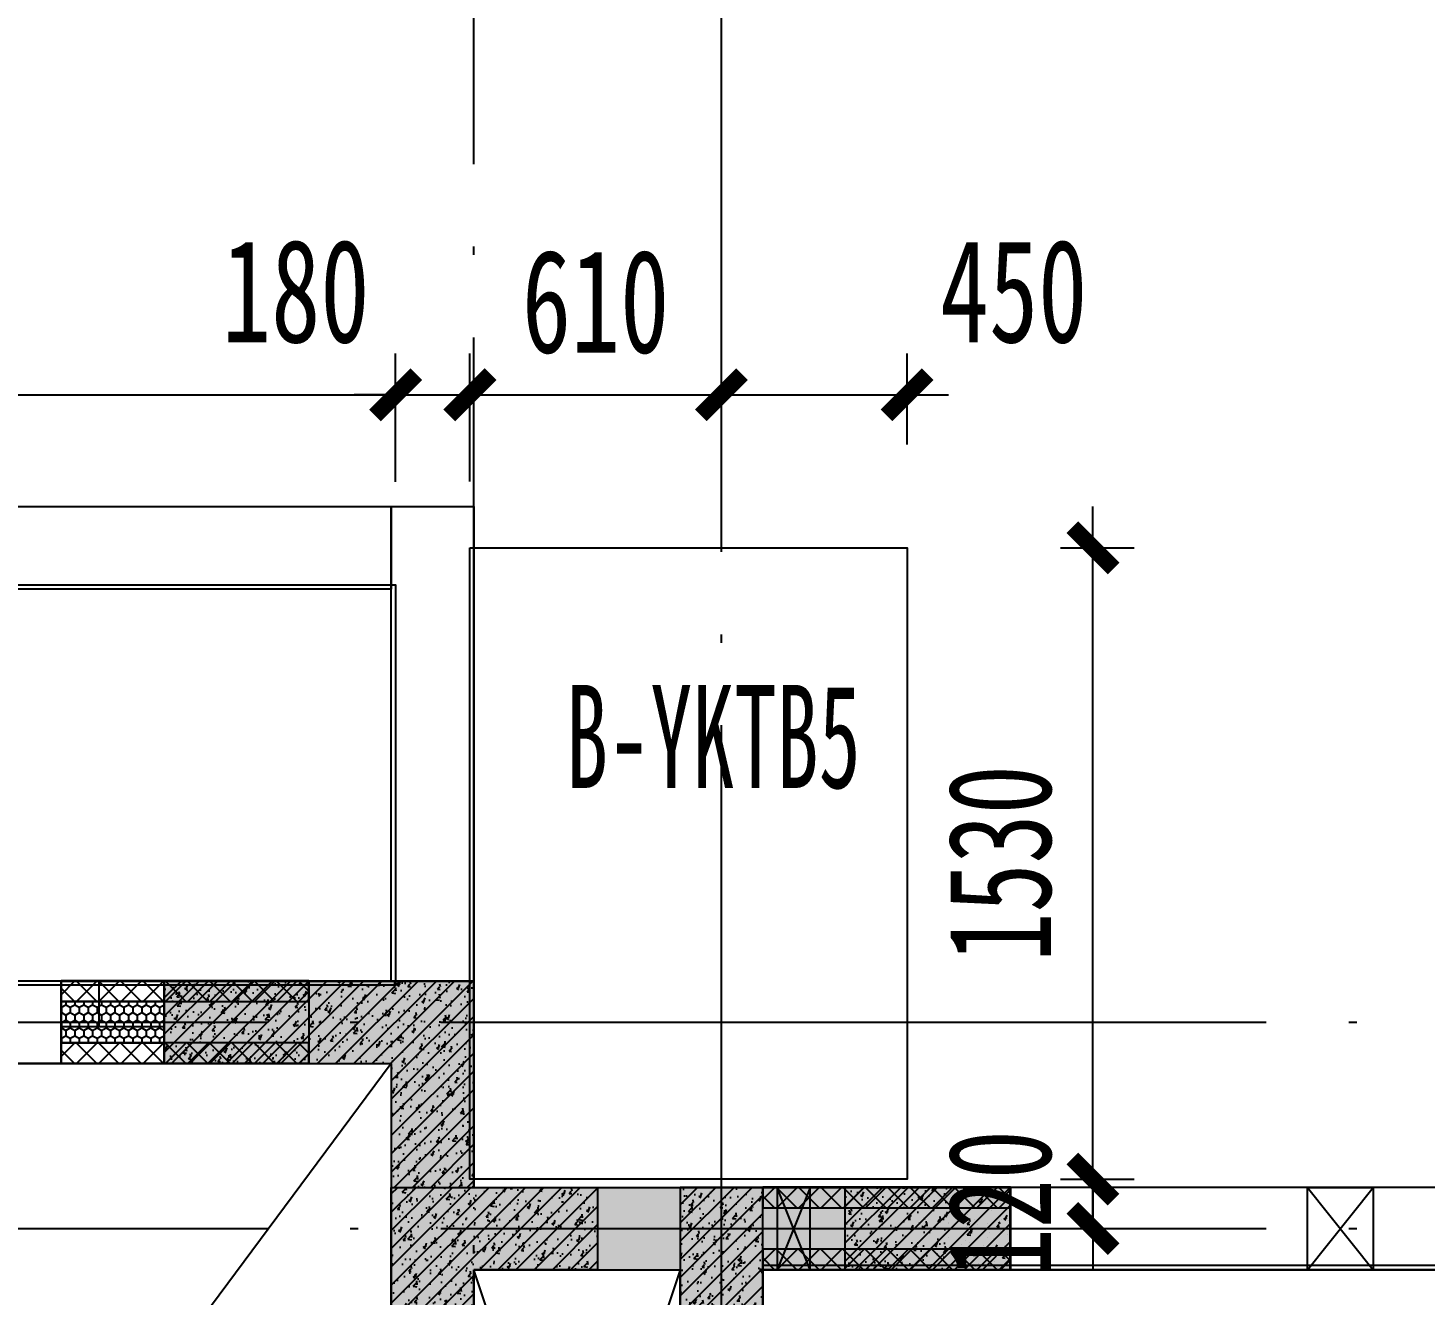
# Model space of a CAD drawing. Extents: x -3200779283 to -8106663, y 659664 to 1123462.
# Drawn here: x -8160181 to -8156795, y 852664 to 855734 of the extents above; entities that cross this region are included whole.
import ezdxf
from ezdxf.enums import TextEntityAlignment as Align

# ---------------------------------------------------------------- set-up
doc = ezdxf.new("R2010")
doc.units = 0
doc.header["$LTSCALE"] = 1000
doc.header["$MEASUREMENT"] = 0
for name, pattern in [('120-墙体$0$CONTINOUS', [0]), ('125-核心筒-标准层$0$CONTINOUS', [0]), ('3#-轴线$0$DOTE', [2.42, 2, -0.2, 0.02, -0.2]), ('3#4#5#$0$DASH', [0.35, 0.25, -0.1]), ('DASH', [0.35, 0.25, -0.1])]:
    doc.linetypes.add(name, pattern=pattern)
doc.layers.get('Defpoints').update_dxf_attribs({"color": 30, "linetype": 'DASH'})
for name, color, linetype in [('120-墙体$0$S-WALL', 40, 'Continuous'), ('120-墙体$0$S-WALL-BEAM', 120, 'Continuous'), ('120-墙体$0$S-WALL-COLU', 252, '120-墙体$0$CONTINOUS'), ('120-墙体$0$S-WALL-COLU-HATC', 16, 'Continuous'), ('120-墙体$0$S-WALL-HATC', 253, 'Continuous'), ('120-墙体$0$提结构条件', 7, 'Continuous'), ('120-墙体$0$暖-首层和标准层暖通套管_TZ$0$H-暖洞-穿梁', 3, 'Continuous'), ('125-核心筒-标准层$0$HATCH', 254, 'Continuous'), ('125-核心筒-标准层$0$S-SLAB-HOLE', 5, 'Continuous'), ('125-核心筒-标准层$0$S-WALL', 40, 'Continuous'), ('125-核心筒-标准层$0$S-WALL-BEAM', 120, 'Continuous'), ('125-核心筒-标准层$0$S-WALL-COLU', 252, '125-核心筒-标准层$0$CONTINOUS'), ('125-核心筒-标准层$0$S-WALL-COLU-HATC', 16, 'Continuous'), ('125-核心筒-标准层$0$S-WALL-HATC', 253, 'Continuous'), ('3#-轴线$0$A-ANNO-DOTE', 10, '3#-轴线$0$DOTE'), ('3#4#5#$0$PC-SLAB', 6, '3#4#5#$0$DASH'), ('3#4#5#$0$S-ANNO-TEXT', 7, 'Continuous'), ('3#4#5#$0$S-DIMS-SLAB', 120, 'Continuous'), ('3#4#5#$0$S-PC-FQ', 4, 'Continuous'), ('3#4#5#$0$S-PC-FQ-WYQ', 4, 'Continuous'), ('3#4#5#$0$S-PC-SLAB', 6, 'Continuous')]:
    doc.layers.add(name, color=color, linetype=linetype)
doc.styles.add('3#4#5#$0$外部参照 1$0$宋体', font='', dxfattribs={"width": 0.8})
doc.styles.add('3#4#5#$0$楷体', font='', dxfattribs={"width": 0.7})
doc.styles.get('3#4#5#$0$外部参照 1$0$宋体').set_extended_font_data('SimSun')
doc.styles.get('3#4#5#$0$楷体').set_extended_font_data('KaiTi_GB2312')
doc.dimstyles.new('3#4#5#$0$TSSD_100_100', dxfattribs={"dimtxt": 250, "dimasz": 100, "dimexe": 100, "dimexo": 250, "dimgap": 100, "dimtad": 1, "dimdec": 0, "dimzin": 0, "dimdsep": 46, "dimtxsty": '3#4#5#$0$楷体', "dimblk": '3#4#5#$0$_ArchTick', "dimcen": 0, "dimdle": 100, "dimclrt": 7, "dimadec": 0, "dimazin": 0, "dimtfac": 1, "dimtdec": 0, "dimtix": 1, "dimtmove": 2, "dimatfit": 3, "dimfxl": 1, "dimtolj": 1, "dimtzin": 0, "dimarcsym": 0})
pattern_1 = [(225, (-650407.22, -531464.02), (26.9407684, -26.9407684), []), (315, (-650407.22, -531464.02), (26.9407684, 26.9407684), [])]
pattern_2 = [(225, (-650407.22, -531614.02), (26.9407684, -26.9407684), []), (315, (-650407.22, -531614.02), (26.9407684, 26.9407684), [])]
pattern_3 = [(269.9942905, (110828.098, 3091305.449), (10.823449013, -18.751078648), [12.5, -25]), (29.9942905, (110828.098, 3091305.449), (10.82718595, 18.748921125), [12.5, -25]), (329.9942905, (110828.098, 3091305.449), (21.650634963, -0.002157522), [-25, 12.5])]

# ---------------------------------------------------------------- blocks, each defined once
blk = doc.blocks.new('3#4#5#$0$B-YWQ3')
at = {"layer": '3#4#5#$0$S-PC-FQ'}
h = blk.add_hatch(dxfattribs=at)
h.set_pattern_fill('HONEY', color=6, scale=100, angle=-90.0057)
h.set_pattern_definition(pattern_3)
h.paths.add_polyline_path([(-138306, 330338.4), (-138306, 330238.4), (-138556, 330238.4), (-138556, 330338.4)])
h = blk.add_hatch(dxfattribs=at)
h.set_pattern_fill('HONEY', color=6, scale=100, angle=-90.0057)
h.set_pattern_definition(pattern_3)
h.paths.add_polyline_path([(-137306, 330338.4), (-137306, 330238.4), (-137056, 330238.4), (-137056, 330338.4)])
at = {"layer": '3#4#5#$0$S-PC-FQ-WYQ'}
h = blk.add_hatch(dxfattribs=at)
h.set_pattern_fill('ANSI37', color=256, scale=12, angle=180)
h.set_pattern_definition(pattern_1)
h.paths.add_polyline_path([(-138905.8, 330388.4), (-138905.8, 330338.4), (-138306, 330338.4), (-138306, 330388.4)])
h = blk.add_hatch(dxfattribs=at)
h.set_pattern_fill('ANSI37', color=256, scale=12, angle=180)
h.set_pattern_definition(pattern_1)
h.paths.add_polyline_path([(-136705.8, 330338.4), (-136705.8, 330388.4), (-137306, 330388.4), (-137306, 330338.4)])
h = blk.add_hatch(dxfattribs=at)
h.set_pattern_fill('ANSI37', color=256, scale=12, angle=180)
h.set_pattern_definition(pattern_2)
h.paths.add_polyline_path([(-138905.8, 330238.4), (-138905.8, 330188.4), (-138306, 330188.4), (-138306, 330238.4)])
h = blk.add_hatch(dxfattribs=at)
h.set_pattern_fill('ANSI37', color=256, scale=12, angle=180)
h.set_pattern_definition(pattern_2)
h.paths.add_polyline_path([(-136705.8, 330188.4), (-136705.8, 330238.4), (-137306, 330238.4), (-137306, 330188.4)])
at = {"layer": '3#4#5#$0$S-PC-FQ', "color": 6}
for points in [[(-138306, 330338.4), (-138306, 330238.4), (-138556, 330238.4), (-138556, 330338.4)], [(-137306, 330338.4), (-137306, 330238.4), (-137056, 330238.4), (-137056, 330338.4)]]:
    blk.add_lwpolyline(points, close=True, dxfattribs=at)
at = {"layer": '3#4#5#$0$S-PC-FQ-WYQ'}
for points in [[(-138905.8, 330338.4), (-138905.8, 330388.4), (-138306, 330388.4), (-138306, 330338.4)], [(-138306, 330188.4), (-138306, 330388.4), (-138905.8, 330388.4), (-138905.8, 330188.4)], [(-138306, 330388.4), (-137306, 330388.4), (-137306, 330188.4), (-138306, 330188.4)], [(-136705.8, 330338.4), (-136705.8, 330388.4), (-137306, 330388.4), (-137306, 330338.4)], [(-137306, 330188.4), (-137306, 330388.4), (-136705.8, 330388.4), (-136705.8, 330188.4)], [(-138905.8, 330188.4), (-138905.8, 330238.4), (-138306, 330238.4), (-138306, 330188.4)], [(-136705.8, 330188.4), (-136705.8, 330238.4), (-137306, 330238.4), (-137306, 330188.4)]]:
    blk.add_lwpolyline(points, close=True, dxfattribs=at)
blk = doc.blocks.new('3#4#5#$0$B-YWQ4')
at = {"layer": '3#4#5#$0$S-PC-FQ-WYQ'}
h = blk.add_hatch(dxfattribs=at)
h.set_pattern_fill('ANSI37', color=256, scale=12, angle=180)
h.set_pattern_definition([(225, (-649357.165, -531964.018), (26.9407684, -26.9407684), []), (315, (-649357.165, -531964.018), (26.9407684, 26.9407684), [])])
h.paths.add_polyline_path([(-135005.8, 329838.4), (-135005.8, 329888.4), (-135605.8, 329888.4), (-135605.8, 329838.4)])
h = blk.add_hatch(dxfattribs=at)
h.set_pattern_fill('ANSI37', color=256, scale=12, angle=180)
h.set_pattern_definition([(225, (-646857.172, -531964.016), (26.9407684, -26.9407684), []), (315, (-646857.172, -531964.016), (26.9407684, 26.9407684), [])])
h.paths.add_polyline_path([(-132505.8, 329838.4), (-132505.8, 329888.4), (-133505.8, 329888.4), (-133505.8, 329838.4)])
h = blk.add_hatch(dxfattribs=at)
h.set_pattern_fill('ANSI37', color=256, scale=12, angle=180)
h.set_pattern_definition([(225, (-644507.274, -531964.016), (26.9407684, -26.9407684), []), (315, (-644507.274, -531964.016), (26.9407684, 26.9407684), [])])
h.paths.add_polyline_path([(-130905.9, 329838.4), (-130905.9, 329888.4), (-131305.8, 329888.4), (-131305.8, 329838.4)])
h = blk.add_hatch(dxfattribs=at)
h.set_pattern_fill('ANSI37', color=256, scale=12, angle=180)
h.set_pattern_definition([(225, (-649357.165, -532114.018), (26.9407684, -26.9407684), []), (315, (-649357.165, -532114.018), (26.9407684, 26.9407684), [])])
h.paths.add_polyline_path([(-135005.8, 329688.4), (-135005.8, 329738.4), (-135605.8, 329738.4), (-135605.8, 329688.4)])
h = blk.add_hatch(dxfattribs=at)
h.set_pattern_fill('ANSI37', color=256, scale=12, angle=180)
h.set_pattern_definition([(225, (-646857.172, -532114.016), (26.9407684, -26.9407684), []), (315, (-646857.172, -532114.016), (26.9407684, 26.9407684), [])])
h.paths.add_polyline_path([(-132505.8, 329688.4), (-132505.8, 329738.4), (-133505.8, 329738.4), (-133505.8, 329688.4)])
h = blk.add_hatch(dxfattribs=at)
h.set_pattern_fill('ANSI37', color=256, scale=12, angle=180)
h.set_pattern_definition([(225, (-644507.274, -532114.016), (26.9407684, -26.9407684), []), (315, (-644507.274, -532114.016), (26.9407684, 26.9407684), [])])
h.paths.add_polyline_path([(-130905.9, 329688.4), (-130905.9, 329738.4), (-131305.8, 329738.4), (-131305.8, 329688.4)])
for points in [[(-135005.8, 329838.4), (-135005.8, 329888.4), (-135605.8, 329888.4), (-135605.8, 329838.4)], [(-135605.8, 329688.4), (-135605.8, 329888.4), (-135005.8, 329888.4), (-135005.8, 329688.4)], [(-135005.8, 329888.4), (-133505.8, 329888.4), (-133505.8, 329688.4), (-135005.8, 329688.4)], [(-132505.8, 329838.4), (-132505.8, 329888.4), (-133505.8, 329888.4), (-133505.8, 329838.4)], [(-133505.8, 329688.4), (-133505.8, 329888.4), (-132505.8, 329888.4), (-132505.8, 329688.4)], [(-132505.8, 329888.4), (-131305.8, 329888.4), (-131305.8, 329688.4), (-132505.8, 329688.4)], [(-130905.9, 329838.4), (-130905.9, 329888.4), (-131305.8, 329888.4), (-131305.8, 329838.4)], [(-131305.8, 329688.4), (-131305.8, 329888.4), (-130905.9, 329888.4), (-130905.9, 329688.4)], [(-135005.8, 329688.4), (-135005.8, 329738.4), (-135605.8, 329738.4), (-135605.8, 329688.4)], [(-132505.8, 329688.4), (-132505.8, 329738.4), (-133505.8, 329738.4), (-133505.8, 329688.4)], [(-130905.9, 329688.4), (-130905.9, 329738.4), (-131305.8, 329738.4), (-131305.8, 329688.4)]]:
    blk.add_lwpolyline(points, close=True, dxfattribs=at)
blk = doc.blocks.new('3#4#5#$0$A$C53EF3948')
at = {"layer": '3#4#5#$0$S-PC-FQ-WYQ'}
for name in ['3#4#5#$0$B-YWQ3', '3#4#5#$0$B-YWQ4']:
    blk.add_blockref(name, (148006, -329888.4), dxfattribs=at)
blk = doc.blocks.new('3#4#5#$0$ban3')
at = {"layer": '3#4#5#$0$S-PC-SLAB'}
blk.add_lwpolyline([(-216832, 409965), (-216832, 412985), (-219532, 412985), (-219532, 409965)], close=True, dxfattribs=at)
blk = doc.blocks.new('3#4#5#$0$5#')
at = {"layer": '3#4#5#$0$S-ANNO-TEXT'}
blk.add_blockref('3#4#5#$0$ban3', (378828.8, -247400), dxfattribs=at)
blk = doc.blocks.new('3#4#5#$0$_ArchTick')
at = {"color": 0, "linetype": 'ByBlock', "const_width": 0.4}
blk.add_lwpolyline([(-0.5, -0.5), (0.5, 0.5)], dxfattribs=at)
blk = doc.blocks.new('*D1013')
at = {"layer": '3#4#5#$0$S-DIMS-SLAB', "color": 0, "lineweight": -2, "transparency": 16777216}
for p, q in [((156473.1, 167575), (156473.1, 167795.8)), ((156923.1, 167575), (156923.1, 167795.8)), ((156373.1, 167695.8), (157023.1, 167695.8))]:
    blk.add_line(p, q, dxfattribs=at)
at = {"layer": 'Defpoints', "color": 0, "transparency": 16777216}
for p in [(156923.1, 167695.8), (156473.1, 167325), (156923.1, 167325)]:
    blk.add_point(p, dxfattribs=at)
at = {"layer": '3#4#5#$0$S-DIMS-SLAB', "color": 0, "lineweight": -2, "transparency": 16777216, "xscale": 100, "yscale": 100, "zscale": 100, "rotation": 180}
blk.add_blockref('3#4#5#$0$_ArchTick', (156473.1, 167695.8), dxfattribs=at)
at = {"layer": '3#4#5#$0$S-DIMS-SLAB', "color": 0, "lineweight": -2, "transparency": 16777216, "xscale": 100, "yscale": 100, "zscale": 100}
blk.add_blockref('3#4#5#$0$_ArchTick', (156923.1, 167695.8), dxfattribs=at)
at = {"layer": '3#4#5#$0$S-DIMS-SLAB', "color": 7, "transparency": 16777216, "insert": (157181.2, 167945.8), "char_height": 250, "attachment_point": 5, "style": '3#4#5#$0$楷体'}
blk.add_mtext('\\A1;450', dxfattribs=at)
blk = doc.blocks.new('*D1015')
at = {"layer": '3#4#5#$0$S-DIMS-SLAB', "color": 0, "lineweight": -2, "transparency": 16777216}
for p, q in [((157373.5, 165695), (157373.5, 167424.9)), ((157294.9, 167324.9), (157473.5, 167324.9)), ((157294.9, 165795), (157473.5, 165795))]:
    blk.add_line(p, q, dxfattribs=at)
at = {"layer": 'Defpoints', "color": 0, "transparency": 16777216}
for p in [(157044.9, 167324.9), (157373.5, 167324.9), (157044.9, 165795)]:
    blk.add_point(p, dxfattribs=at)
at = {"layer": '3#4#5#$0$S-DIMS-SLAB', "color": 0, "lineweight": -2, "transparency": 16777216, "xscale": 100, "yscale": 100, "zscale": 100}
for p, rotation in [((157373.5, 167324.9), 90), ((157373.5, 165795), 270)]:
    blk.add_blockref('3#4#5#$0$_ArchTick', p, dxfattribs=dict(at, rotation=rotation))
at = {"layer": '3#4#5#$0$S-DIMS-SLAB', "color": 7, "transparency": 16777216, "insert": (157148.5, 166560), "char_height": 250, "attachment_point": 5, "rotation": 90, "style": '3#4#5#$0$楷体'}
blk.add_mtext('\\A1;1530', dxfattribs=at)
blk = doc.blocks.new('*D1073')
at = {"layer": '3#4#5#$0$S-DIMS-SLAB', "color": 0, "lineweight": -2, "transparency": 16777216}
for p, q in [((157373.5, 165795), (157373.5, 165895)), ((157294.9, 165795), (157473.5, 165795)), ((157373.5, 165795), (157373.5, 165675.1)), ((157294.9, 165675.1), (157473.5, 165675.1)), ((157373.5, 165675.1), (157373.5, 165575.1))]:
    blk.add_line(p, q, dxfattribs=at)
at = {"layer": 'Defpoints', "color": 0, "transparency": 16777216}
for p in [(157044.9, 165795), (157044.9, 165675.1), (157373.5, 165675.1)]:
    blk.add_point(p, dxfattribs=at)
at = {"layer": '3#4#5#$0$S-DIMS-SLAB', "color": 0, "lineweight": -2, "transparency": 16777216, "xscale": 100, "yscale": 100, "zscale": 100}
for p, rotation in [((157373.5, 165795), 270), ((157373.5, 165675.1), 90)]:
    blk.add_blockref('3#4#5#$0$_ArchTick', p, dxfattribs=dict(at, rotation=rotation))
at = {"layer": '3#4#5#$0$S-DIMS-SLAB', "color": 7, "transparency": 16777216, "insert": (157148.5, 165735.1), "char_height": 250, "attachment_point": 5, "rotation": 90, "style": '3#4#5#$0$楷体'}
blk.add_mtext('\\A1;120', dxfattribs=at)
blk = doc.blocks.new('*D1074')
at = {"layer": '3#4#5#$0$S-DIMS-SLAB', "color": 0, "lineweight": -2, "transparency": 16777216}
for p, q in [((155863.4, 167574.9), (155863.4, 167795.8)), ((156473.1, 167575), (156473.1, 167795.8)), ((155763.4, 167695.8), (156573.1, 167695.8))]:
    blk.add_line(p, q, dxfattribs=at)
at = {"layer": 'Defpoints', "color": 0, "transparency": 16777216}
for p in [(156473.1, 167695.8), (155863.4, 167324.9), (156473.1, 167325)]:
    blk.add_point(p, dxfattribs=at)
at = {"layer": '3#4#5#$0$S-DIMS-SLAB', "color": 0, "lineweight": -2, "transparency": 16777216, "xscale": 100, "yscale": 100, "zscale": 100, "rotation": 180}
blk.add_blockref('3#4#5#$0$_ArchTick', (155863.4, 167695.8), dxfattribs=at)
at = {"layer": '3#4#5#$0$S-DIMS-SLAB', "color": 0, "lineweight": -2, "transparency": 16777216, "xscale": 100, "yscale": 100, "zscale": 100}
blk.add_blockref('3#4#5#$0$_ArchTick', (156473.1, 167695.8), dxfattribs=at)
at = {"layer": '3#4#5#$0$S-DIMS-SLAB', "color": 7, "transparency": 16777216, "insert": (156168.3, 167920.8), "char_height": 250, "attachment_point": 5, "style": '3#4#5#$0$楷体'}
blk.add_mtext('\\A1;610', dxfattribs=at)
blk = doc.blocks.new('3#4#5#$0$悬挑板-北侧')
at = {"layer": '3#4#5#$0$S-PC-SLAB'}
for points in [[(-262899.7, 92469.9), (-262439.3, 92469.9), (-262444.4, 90939.8), (-262899.7, 90939.8)], [(-259459.5, 92469.9), (-258399.8, 92469.9), (-258399.8, 90939.9), (-259459.5, 90939.9)], [(-262259.5, 92379.9), (-259639.3, 92379.9), (-259639.3, 91409.9), (-262259.5, 91409.9)]]:
    blk.add_lwpolyline(points, close=True, dxfattribs=at)
blk = doc.blocks.new('*D1080')
at = {"layer": '3#4#5#$0$S-DIMS-SLAB', "color": 0, "lineweight": -2, "transparency": 16777216}
for p, q in [((153063.4, 167485), (153063.4, 167795.8)), ((155683.6, 167485), (155683.6, 167795.8)), ((152963.4, 167695.8), (155783.6, 167695.8))]:
    blk.add_line(p, q, dxfattribs=at)
at = {"layer": 'Defpoints', "color": 0, "transparency": 16777216}
for p in [(155683.6, 167695.8), (153063.4, 167235), (155683.6, 167235)]:
    blk.add_point(p, dxfattribs=at)
at = {"layer": '3#4#5#$0$S-DIMS-SLAB', "color": 0, "lineweight": -2, "transparency": 16777216, "xscale": 100, "yscale": 100, "zscale": 100, "rotation": 180}
blk.add_blockref('3#4#5#$0$_ArchTick', (153063.4, 167695.8), dxfattribs=at)
at = {"layer": '3#4#5#$0$S-DIMS-SLAB', "color": 0, "lineweight": -2, "transparency": 16777216, "xscale": 100, "yscale": 100, "zscale": 100}
blk.add_blockref('3#4#5#$0$_ArchTick', (155683.6, 167695.8), dxfattribs=at)
at = {"layer": '3#4#5#$0$S-DIMS-SLAB', "color": 7, "transparency": 16777216, "insert": (154373.5, 167920.8), "char_height": 250, "attachment_point": 5, "style": '3#4#5#$0$楷体'}
blk.add_mtext('\\A1;2620', dxfattribs=at)
blk = doc.blocks.new('*D1081')
at = {"layer": '3#4#5#$0$S-DIMS-SLAB', "color": 0, "lineweight": -2, "transparency": 16777216}
for p, q in [((155683.6, 167485), (155683.6, 167795.8)), ((155863.7, 167485.6), (155863.7, 167795.8)), ((155683.6, 167695.8), (155583.6, 167695.8)), ((155683.6, 167695.8), (155863.7, 167695.8)), ((155863.7, 167695.8), (155963.7, 167695.8))]:
    blk.add_line(p, q, dxfattribs=at)
at = {"layer": 'Defpoints', "color": 0, "transparency": 16777216}
for p in [(155863.7, 167695.8), (155683.6, 167235), (155863.7, 167235.6)]:
    blk.add_point(p, dxfattribs=at)
at = {"layer": '3#4#5#$0$S-DIMS-SLAB', "color": 0, "lineweight": -2, "transparency": 16777216, "xscale": 100, "yscale": 100, "zscale": 100}
blk.add_blockref('3#4#5#$0$_ArchTick', (155683.6, 167695.8), dxfattribs=at)
at = {"layer": '3#4#5#$0$S-DIMS-SLAB', "color": 0, "lineweight": -2, "transparency": 16777216, "xscale": 100, "yscale": 100, "zscale": 100, "rotation": 180}
blk.add_blockref('3#4#5#$0$_ArchTick', (155863.7, 167695.8), dxfattribs=at)
at = {"layer": '3#4#5#$0$S-DIMS-SLAB', "color": 7, "transparency": 16777216, "insert": (155441.7, 167945.8), "char_height": 250, "attachment_point": 5, "style": '3#4#5#$0$楷体'}
blk.add_mtext('\\A1;180', dxfattribs=at)
blk = doc.blocks.new('120-墙体$0$tretyyt')
at = {"layer": '120-墙体$0$暖-首层和标准层暖通套管_TZ$0$H-暖洞-穿梁', "color": 5}
for p, q in [((52498, 59304.6), (52298, 59384.6)), ((52298, 59304.6), (52498, 59384.6))]:
    blk.add_line(p, q, dxfattribs=at)
blk.add_lwpolyline([(52498, 59304.6), (52498, 59384.6), (52298, 59384.6), (52298, 59304.6)], close=True, dxfattribs=at)
blk = doc.blocks.new('120-墙体$0$rtret')
at = {"layer": '120-墙体$0$暖-首层和标准层暖通套管_TZ$0$H-暖洞-穿梁', "color": 3}
for p, q in [((53777.5, 61921.5), (53618.5, 61721.5)), ((53777.5, 61721.5), (53618.5, 61921.5))]:
    blk.add_line(p, q, dxfattribs=at)
blk.add_lwpolyline([(53777.5, 61921.5), (53618.5, 61921.5), (53618.5, 61721.5), (53777.5, 61721.5)], close=True, dxfattribs=at)
blk = doc.blocks.new('120-墙体$0$A$Ca94620f4')
at = {"layer": '120-墙体$0$提结构条件', "rotation": 90}
blk.add_blockref('120-墙体$0$tretyyt', (51869.6, -52298), dxfattribs=at)
at = {"layer": '120-墙体$0$提结构条件', "xscale": -1}
blk.add_blockref('120-墙体$0$rtret', (47548, -61721.5), dxfattribs=at)
blk = doc.blocks.new('120-墙体')
at = {"layer": '120-墙体$0$S-WALL-COLU-HATC'}
h = blk.add_hatch(dxfattribs=at)
h.set_pattern_fill('AR-CONC', color=256, scale=10)
h.set_pattern_definition([(50, (-5604.75, -241007.814), (71.726018, -6.275213), [7.5, -82.5]), (355, (-5604.75, -241007.814), (-13.875133, 75.219213), [6, -66]), (100.4514, (-5598.77, -241008.34), (57.850938, 68.943954), [6.37402, -70.114211]), (46.1842, (-5604.75, -240987.81), (106.724105, -16.5519), [11.25, -123.75]), (96.6356, (-5595.86, -240989.19), (93.46627, 97.411787), [9.56103, -105.1713]), (351.1842, (-5604.75, -240987.81), (93.466195, 97.41186), [9, -99]), (21, (-5594.75, -240992.814), (59.690705, -40.261889), [7.5, -82.5]), (326, (-5594.75, -240992.814), (24.331533, 72.515005), [6, -66]), (71.4514, (-5589.775, -240996.17), (84.022263, 32.25305), [6.37402, -70.114211]), (37.5, (-5604.75, -241007.814), (1.2159855, 33.2893854), [0, -65.2, 0, -67, 0, -66.25]), (7.5, (-5604.75, -241007.814), (26.306954, 39.441171), [0, -38.2, 0, -63.7, 0, -25.25]), (327.5, (-5627.05, -241007.814), (53.3822436, -2.2554872), [0, -25, 0, -78, 0, -103.5]), (317.5, (-5637.05, -241007.814), (58.318617, 10.010498), [0, -32.5, 0, -51.8, 0, -73.5])])
h.paths.add_polyline_path([(-7600, -100), (-7600, 100), (-7200, 100), (-7200, -100)])
h = blk.add_hatch(dxfattribs=at)
h.set_pattern_fill('ANSI31', color=256, scale=250, style=0)
h.set_pattern_definition([(45, (-5604.75, -241007.814), (-22.097087, 22.097087), [])])
h.paths.add_polyline_path([(-7600, 100), (-7600, -100), (-7200, -100), (-7200, 100)])
at = {"layer": '120-墙体$0$S-WALL-HATC'}
blk.add_hatch(color=256, dxfattribs=at).paths.add_polyline_path([(-7800, 100), (-7800, -100), (-7200, -100), (-7200, 100)])
at = {"layer": '120-墙体$0$S-WALL'}
for p, q in [((-7800, 100), (-7200, 100)), ((-7200, -100), (-7200, 100)), ((-7800, -100), (-7200, -100))]:
    blk.add_line(p, q, dxfattribs=at)
at = {"layer": '120-墙体$0$S-WALL-BEAM'}
blk.add_lwpolyline([(-7200, 100), (-7200, -100), (-5700, -100), (-5700, 100)], close=True, dxfattribs=at)
at = {"layer": '120-墙体$0$S-WALL-COLU', "lineweight": -2}
blk.add_lwpolyline([(-7600, -100), (-7600, 100), (-7200, 100), (-7200, -100)], close=True, dxfattribs=at)
blk.add_blockref('120-墙体$0$A$Ca94620f4', (-250, -100))
blk = doc.blocks.new('125-核心筒-标准层')
at = {"layer": '125-核心筒-标准层$0$HATCH'}
h = blk.add_hatch(dxfattribs=at)
h.set_pattern_fill('BRICK1', color=256, scale=20, style=0)
h.set_pattern_definition([(0, (-47688.61, -30845.9), (0, 160), []), (90, (-47688.61, -30845.9), (-160, 160), [160, -160])])
h.paths.add_polyline_path([(400, 7500), (150, 7500), (150, 7700), (400, 7700)])
at = {"layer": '125-核心筒-标准层$0$S-WALL-COLU-HATC'}
h = blk.add_hatch(dxfattribs=at)
h.set_pattern_fill('AR-CONC', color=256, scale=10)
h.set_pattern_definition([(50, (18489.61, -233407.81), (71.726018, -6.275213), [7.5, -82.5]), (355, (18489.61, -233407.81), (-13.875133, 75.219213), [6, -66]), (100.4514, (18495.59, -233408.334), (57.850938, 68.943954), [6.37402, -70.114211]), (46.1842, (18489.61, -233387.81), (106.724105, -16.5519), [11.25, -123.75]), (96.6356, (18498.5, -233389.19), (93.46627, 97.411787), [9.56103, -105.1713]), (351.1842, (18489.61, -233387.81), (93.466195, 97.41186), [9, -99]), (21, (18499.61, -233392.81), (59.690705, -40.261889), [7.5, -82.5]), (326, (18499.61, -233392.81), (24.331533, 72.515005), [6, -66]), (71.4514, (18504.586, -233396.166), (84.022263, 32.25305), [6.37402, -70.114211]), (37.5, (18489.611, -233407.81), (1.2159855, 33.2893854), [0, -65.2, 0, -67, 0, -66.25]), (7.5, (18489.61, -233407.81), (26.306954, 39.441171), [0, -38.2, 0, -63.7, 0, -25.25]), (327.5, (18467.311, -233407.81), (53.3822436, -2.2554872), [0, -25, 0, -78, 0, -103.5]), (317.5, (18457.31, -233407.81), (58.318617, 10.010498), [0, -32.5, 0, -51.8, 0, -73.5])])
h.paths.add_polyline_path([(950, 7500), (950, 7200), (1150, 7200), (1150, 7700), (400, 7700), (400, 7500)])
h = blk.add_hatch(dxfattribs=at)
h.set_pattern_fill('ANSI31', color=256, scale=250, style=0)
h.set_pattern_definition([(45, (18489.61, -233407.81), (-22.097087, 22.097087), [])])
h.paths.add_polyline_path([(950, 7500), (950, 7200), (1150, 7200), (1150, 7700), (400, 7700), (400, 7500)])
h = blk.add_hatch(dxfattribs=at)
h.set_pattern_fill('AR-CONC', color=256, scale=10)
h.set_pattern_definition([(50, (16687.05, -233495.61), (71.726018, -6.275213), [7.5, -82.5]), (355, (16687.05, -233495.61), (-13.875133, 75.219213), [6, -66]), (100.4514, (16693.03, -233496.135), (57.850938, 68.943954), [6.37402, -70.114211]), (46.1842, (16687.05, -233475.61), (106.724105, -16.5519), [11.25, -123.75]), (96.6356, (16695.95, -233476.99), (93.46627, 97.411787), [9.56103, -105.1713]), (351.1842, (16687.05, -233475.61), (93.466195, 97.41186), [9, -99]), (21, (16697.05, -233480.61), (59.690705, -40.261889), [7.5, -82.5]), (326, (16697.05, -233480.61), (24.331533, 72.515005), [6, -66]), (71.4514, (16702.03, -233483.97), (84.022263, 32.25305), [6.37402, -70.114211]), (37.5, (16687.052, -233495.612), (1.2159855, 33.2893854), [0, -65.2, 0, -67, 0, -66.25]), (7.5, (16687.052, -233495.612), (26.306954, 39.441171), [0, -38.2, 0, -63.7, 0, -25.25]), (327.5, (16664.752, -233495.612), (53.3822436, -2.2554872), [0, -25, 0, -78, 0, -103.5]), (317.5, (16654.752, -233495.612), (58.318617, 10.010498), [0, -32.5, 0, -51.8, 0, -73.5])])
h.paths.add_polyline_path([(1150, 7000), (1150, 6900), (950, 6900), (950, 7200), (1450, 7200), (1450, 7000)])
h = blk.add_hatch(dxfattribs=at)
h.set_pattern_fill('ANSI31', color=256, scale=250, style=0)
h.set_pattern_definition([(45, (16687.052, -233495.612), (-22.097087, 22.097087), [])])
h.paths.add_polyline_path([(1150, 7000), (1150, 6900), (950, 6900), (950, 7200), (1450, 7200), (1450, 7000)])
h = blk.add_hatch(dxfattribs=at)
h.set_pattern_fill('AR-CONC', color=256, scale=10)
h.set_pattern_definition([(50, (14087.076, -230457.834), (71.726018, -6.275213), [7.5, -82.5]), (355, (14087.076, -230457.83), (-13.875133, 75.219213), [6, -66]), (100.4514, (14093.05, -230458.36), (57.850938, 68.943954), [6.37402, -70.114211]), (46.1842, (14087.08, -230437.83), (106.724105, -16.5519), [11.25, -123.75]), (96.6356, (14095.97, -230439.21), (93.46627, 97.411787), [9.56103, -105.1713]), (351.1842, (14087.08, -230437.83), (93.466195, 97.41186), [9, -99]), (21, (14097.076, -230442.834), (59.690705, -40.261889), [7.5, -82.5]), (326, (14097.076, -230442.83), (24.331533, 72.515005), [6, -66]), (71.4514, (14102.05, -230446.19), (84.022263, 32.25305), [6.37402, -70.114211]), (37.5, (14087.076, -230457.834), (1.2159855, 33.2893854), [0, -65.2, 0, -67, 0, -66.25]), (7.5, (14087.076, -230457.834), (26.306954, 39.441171), [0, -38.2, 0, -63.7, 0, -25.25]), (327.5, (14064.776, -230457.834), (53.3822436, -2.2554872), [0, -25, 0, -78, 0, -103.5]), (317.5, (14054.776, -230457.834), (58.318617, 10.010498), [0, -32.5, 0, -51.8, 0, -73.5])])
h.paths.add_polyline_path([(1850, 7200), (1650, 7200), (1650, 6700), (1850, 6700)])
h = blk.add_hatch(dxfattribs=at)
h.set_pattern_fill('ANSI31', color=256, scale=250, style=0)
h.set_pattern_definition([(45, (14087.076, -230457.834), (-22.097087, 22.097087), [])])
h.paths.add_polyline_path([(1850, 7200), (1650, 7200), (1650, 6700), (1850, 6700)])
at = {"layer": '125-核心筒-标准层$0$S-WALL-HATC'}
for points in [[(400, 7700), (400, 7500), (950, 7500), (1150, 7700)], [(1150, 7700), (950, 7500), (950, 7100), (1083.3, 7100), (1150, 7200)], [(1083.3, 7100), (1150, 7000), (1650, 7000), (1749.8, 7100), (1750, 7200), (1150, 7200)], [(1749.8, 7100), (1850, 7000), (1850, 7200), (1749.3, 7200)], [(950, 7100), (950, 6900), (1150, 6900), (1150, 7000), (1083.3, 7100)], [(1650, 5500), (1850, 5500), (1850, 7000), (1749.8, 7100), (1650, 7000)]]:
    blk.add_hatch(color=256, dxfattribs=at).paths.add_polyline_path(points)
at = {"layer": '125-核心筒-标准层$0$S-SLAB-HOLE'}
for points in [[(950, 7500), (-1650, 4000)], [(1650, 5500), (1150, 7000)], [(1650, 7000), (1150, 5500)]]:
    blk.add_lwpolyline(points, dxfattribs=at)
at = {"layer": '125-核心筒-标准层$0$S-WALL'}
for p, q in [((400, 7700), (1150, 7700)), ((400, 7500), (400, 7700)), ((1150, 7700), (1150, 7200)), ((400, 7500), (950, 7500)), ((950, 7500), (950, 7100)), ((1150, 7200), (1850, 7200)), ((1850, 5500), (1850, 7200)), ((950, 7100), (950, 6900)), ((1150, 6900), (1150, 7000)), ((1150, 7000), (1650, 7000)), ((1650, 5500), (1650, 7000)), ((1850, 7000), (1850, 7000))]:
    blk.add_line(p, q, dxfattribs=at)
blk.add_lwpolyline([(400, 7500), (150, 7500), (150, 7700), (400, 7700)], close=True, dxfattribs=at)
at = {"layer": '125-核心筒-标准层$0$S-WALL-BEAM'}
for points in [[(-1650, 8650), (-1650, 8850), (950, 8850), (950, 8650)], [(950, 8850), (1150, 8850), (1150, 7700), (950, 7700)], [(400, 7500), (400, 7700), (-1100, 7700), (-1100, 7500)]]:
    blk.add_lwpolyline(points, close=True, dxfattribs=at)
at = {"layer": '125-核心筒-标准层$0$S-WALL-COLU', "linetype": 'ByBlock'}
for points in [[(950, 7500), (950, 7200), (1150, 7200), (1150, 7700), (400, 7700), (400, 7500), (950, 7500)], [(1150, 7000), (1150, 6900), (950, 6900), (950, 7200), (1450, 7200), (1450, 7000), (1150, 7000)]]:
    blk.add_lwpolyline(points, dxfattribs=at)
at = {"layer": '125-核心筒-标准层$0$S-WALL-COLU', "lineweight": -2}
blk.add_lwpolyline([(1850, 7200), (1650, 7200), (1650, 6700), (1850, 6700)], close=True, dxfattribs=at)
blk = doc.blocks.new('3#-轴线')
at = {"layer": '3#-轴线$0$A-ANNO-DOTE'}
for points in [[(11600, -7100), (11600, 5500)], [(12200, -3200), (12200, 5500)], [(-3000, 500), (44800, 500)], [(-3000, 0), (44800, 0)]]:
    blk.add_lwpolyline(points, dxfattribs=at)
blk = doc.blocks.new('3#4#5#$0$3#奇数层顶悬挑板')
at = {"layer": '3#4#5#$0$S-PC-SLAB'}
blk.add_blockref('3#4#5#$0$悬挑板-北侧', (415322.9, 74855.1), dxfattribs=at)
at = {"layer": '3#4#5#$0$PC-SLAB', "linetype": 'ByBlock', "style": '3#4#5#$0$外部参照 1$0$宋体', "width": 0.6}
blk.add_text('B-YKTB5', height=250, rotation=360, dxfattribs=at).set_placement((156453.7, 166865.7), align=Align.MIDDLE)
at = {"layer": '3#4#5#$0$S-DIMS-SLAB'}
for base, p1, p2, picture, middle in [((155863.7, 167695.8), (155683.6, 167235), (155863.7, 167235.6), '*D1081', (155441.7, 167945.8)), ((156923.1, 167695.8), (156473.1, 167325), (156923.1, 167325), '*D1013', (157181.2, 167945.8))]:
    dim = blk.add_linear_dim(base=base, p1=p1, p2=p2, dimstyle='3#4#5#$0$TSSD_100_100', dxfattribs=at)
    dim.commit()
    dim.dimension.update_dxf_attribs({"geometry": picture, "text_midpoint": middle, "dimtype": 128})
for base, p1, p2, picture, middle in [((155683.6, 167695.8), (153063.4, 167235), (155683.6, 167235), '*D1080', (154373.5, 167920.8)), ((156473.1, 167695.8), (155863.4, 167324.9), (156473.1, 167325), '*D1074', (156168.3, 167920.8))]:
    dim = blk.add_linear_dim(base=base, p1=p1, p2=p2, dimstyle='3#4#5#$0$TSSD_100_100', dxfattribs=at)
    dim.commit()
    dim.dimension.update_dxf_attribs({"geometry": picture, "text_midpoint": middle})
for base, p2, picture, middle in [((157373.5, 167324.9), (157044.9, 167324.9), '*D1015', (157148.5, 166560)), ((157373.5, 165675.1), (157044.9, 165675.1), '*D1073', (157148.5, 165735.1))]:
    dim = blk.add_linear_dim(base=base, p1=(157044.9, 165795), p2=p2, angle=90, dimstyle='3#4#5#$0$TSSD_100_100', dxfattribs=at)
    dim.commit()
    dim.dimension.update_dxf_attribs({"geometry": picture, "text_midpoint": middle})

msp = doc.modelspace()

# ---------------------------------------------------------------- block references
for name, p in [('3#-轴线', (-8170700.4, 852824.6)), ('125-核心筒-标准层', (-8160250.4, 845724.6)), ('120-墙体', (-8150600.4, 852824.6))]:
    msp.add_blockref(name, p)
at = {"layer": '3#4#5#$0$S-ANNO-TEXT'}
msp.add_blockref('3#4#5#$0$A$C53EF3948', (-8170800.4, 852924.8), dxfattribs=at)
at = {"layer": '3#4#5#$0$S-PC-SLAB'}
for name, p in [('3#4#5#$0$5#', (-8317697.2, 687149.8)), ('3#4#5#$0$3#奇数层顶悬挑板', (-8314973.6, 687149.6))]:
    msp.add_blockref(name, p, dxfattribs=at)

doc.saveas('drawing.dxf')
